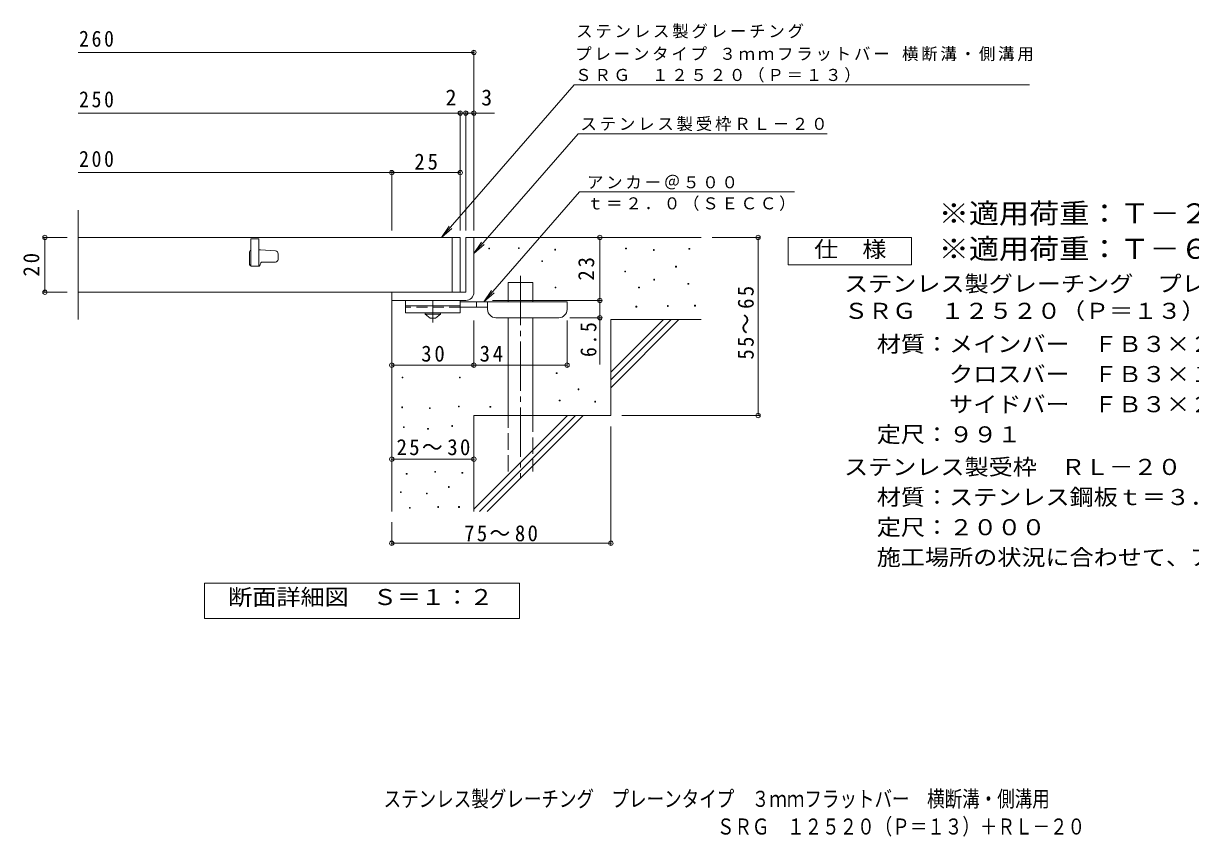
# Model space of a CAD drawing. Units: millimetres on the paper, enlarged 10 times, with parts at other scales. Extents: x -1516 to 1686, y -1372 to 1153.
# Drawn here: x -1516 to 615, y -1372 to 113 of the extents above; entities that cross this region are included whole.
import ezdxf
from ezdxf.enums import TextEntityAlignment as Align

# ---------------------------------------------------------------- set-up
doc = ezdxf.new("R2010")
doc.units = ezdxf.units.MM
doc.header["$LTSCALE"] = 10
doc.header["$PDMODE"] = 32
doc.header["$PDSIZE"] = 8
for name, pattern in [('CHAIN1', [8, 5, -1, 1, -1]), ('CHAIN2', [12, 9, -1, 1, -1]), ('DASHED2', [3, 2, -1]), ('DASHED3', [4, 3, -1])]:
    doc.linetypes.add(name, pattern=pattern)
for name, color, linetype, lineweight in [('D-0', 7, 'Continuous', 9), ('D-1', 2, 'Continuous', 9), ('D-2', 3, 'Continuous', 9), ('D-4', 7, 'Continuous', 9), ('D-5', 7, 'Continuous', 9), ('D-6', 6, 'Continuous', 9), ('D-9', 4, 'Continuous', 9)]:
    doc.layers.add(name, color=color, linetype=linetype, lineweight=lineweight)
doc.layers.add('F-5_F-5ﾚｲﾔ', color=2, linetype='Continuous')
doc.styles.add('ＭＳ ゴシック', font='')
doc.styles.get('ＭＳ ゴシック').set_extended_font_data('MS Gothic')

msp = doc.modelspace()

# ---------------------------------------------------------------- linework, layer by layer
at = {"layer": 'D-0'}
for points in [[(-665.91, -299.29), (-665.91, -297.79), (-664.41, -297.79), (-664.41, -299.29)], [(-611.77, -298.61), (-611.77, -297.11), (-610.27, -297.11), (-610.27, -298.61)], [(-416.19, -299.29), (-416.19, -297.79), (-414.69, -297.79), (-414.69, -299.29)], [(-545.45, -301.32), (-545.45, -299.82), (-543.95, -299.82), (-543.95, -301.32)], [(-365.44, -302), (-365.44, -300.5), (-363.94, -300.5), (-363.94, -302)], [(-300.47, -299.97), (-300.47, -298.47), (-298.97, -298.47), (-298.97, -299.97)], [(-569.14, -322.3), (-569.14, -320.8), (-567.64, -320.8), (-567.64, -322.3)], [(-417.55, -341.25), (-417.55, -339.75), (-416.05, -339.75), (-416.05, -341.25)], [(-324.83, -332.45), (-324.83, -330.95), (-323.33, -330.95), (-323.33, -332.45)], [(-364.76, -356.14), (-364.76, -354.64), (-363.26, -354.64), (-363.26, -356.14)], [(-302.5, -363.58), (-302.5, -362.08), (-301, -362.08), (-301, -363.58)], [(-544.78, -370.35), (-544.78, -368.85), (-543.28, -368.85), (-543.28, -370.35)], [(-392.51, -370.35), (-392.51, -368.85), (-391.01, -368.85), (-391.01, -370.35)], [(-397.24, -405.54), (-397.24, -404.04), (-395.74, -404.04), (-395.74, -405.54)], [(-339.72, -404.19), (-339.72, -402.69), (-338.22, -402.69), (-338.22, -404.19)], [(-290.32, -403.51), (-290.32, -402.01), (-288.82, -402.01), (-288.82, -403.51)], [(-542.74, -526.68), (-542.74, -525.18), (-541.24, -525.18), (-541.24, -526.68)], [(-824.06, -534.88), (-824.06, -533.38), (-822.56, -533.38), (-822.56, -534.88)], [(-719.38, -534.88), (-719.38, -533.38), (-717.88, -533.38), (-717.88, -534.88)], [(-537.33, -576.76), (-537.33, -575.26), (-535.83, -575.26), (-535.83, -576.76)], [(-502.82, -556.45), (-502.82, -554.95), (-501.32, -554.95), (-501.32, -556.45)], [(-824.82, -589.32), (-824.82, -587.82), (-823.32, -587.82), (-823.32, -589.32)], [(-774.19, -590.84), (-774.19, -589.34), (-772.69, -589.34), (-772.69, -590.84)], [(-721.28, -587.8), (-721.28, -586.3), (-719.78, -586.3), (-719.78, -587.8)], [(-663.87, -588.28), (-663.87, -586.77), (-662.37, -586.77), (-662.37, -588.28)], [(-472.36, -578.79), (-472.36, -577.29), (-470.86, -577.29), (-470.86, -578.79)], [(-821.78, -625.48), (-821.78, -623.98), (-820.28, -623.98), (-820.28, -625.48)], [(-777.62, -628.53), (-777.62, -627.03), (-776.12, -627.03), (-776.12, -628.53)], [(-733.46, -623.2), (-733.46, -621.7), (-731.96, -621.7), (-731.96, -623.2)], [(-816.45, -710.75), (-816.45, -709.25), (-814.95, -709.25), (-814.95, -710.75)], [(-764.68, -706.95), (-764.68, -705.45), (-763.18, -705.45), (-763.18, -706.95)], [(-714.81, -708.85), (-714.81, -707.35), (-713.31, -707.35), (-713.31, -708.85)], [(-827.11, -744.25), (-827.11, -742.75), (-825.61, -742.75), (-825.61, -744.25)], [(-779.9, -746.54), (-779.9, -745.04), (-778.4, -745.04), (-778.4, -746.54)], [(-739.55, -734.74), (-739.55, -733.23), (-738.05, -733.23), (-738.05, -734.74)], [(-810.74, -772.8), (-810.74, -771.3), (-809.24, -771.3), (-809.24, -772.8)], [(-758.97, -771.28), (-758.97, -769.78), (-757.47, -769.78), (-757.47, -771.28)], [(-720.9, -771.28), (-720.9, -769.78), (-719.4, -769.78), (-719.4, -771.28)]]:
    msp.add_lwpolyline(points, close=True, dxfattribs=at)
at = {"layer": 'D-1'}
for p, q in [((-708.04, -278.34), (-708.04, -378.34)), ((-708.04, -278.34), (-693.04, -278.34)), ((-693.04, -378.34), (-693.04, -278.34)), ((-708.04, -378.34), (-843.04, -378.34)), ((-843.04, -393.34), (-843.04, -378.34)), ((-843.04, -393.34), (-713.04, -393.34)), ((-713.04, -393.34), (-708.04, -393.34))]:
    msp.add_line(p, q, dxfattribs=at)
msp.add_arc((-708.04, -378.34), 15, 270, 0, dxfattribs=at)
at = {"layer": 'D-2'}
for p, q in [((-1415.71, -428.34), (-1415.71, -228.34)), ((-718.04, -278.34), (-1415.71, -278.34)), ((-1085.54, -280.84), (-1100.54, -280.84)), ((-1100.54, -280.84), (-1100.54, -330.84)), ((-1085.54, -280.84), (-1085.54, -330.84)), ((-733.04, -278.34), (-733.04, -378.34)), ((-718.04, -278.34), (-718.04, -378.34)), ((-1103.04, -305.84), (-1103.04, -325.84)), ((-1083.23, -300.84), (-1085.54, -300.84)), ((-1082.85, -300.86), (-1055.15, -302.99)), ((-1050.54, -318.34), (-1050.54, -307.97)), ((-1100.54, -330.84), (-1085.54, -330.84)), ((-1079.29, -323.34), (-1055.54, -323.34)), ((-1415.71, -378.34), (-718.04, -378.34))]:
    msp.add_line(p, q, dxfattribs=at)
for centre, radius, start, end in [((-1098.04, -305.84), 5, 120.00092, 180), ((-1083.23, -305.84), 5, 85.60146, 90), ((-1055.54, -318.34), 5, 270, 0), ((-1055.54, -307.97), 5, 0, 85.60141), ((-1098.04, -325.84), 5, 180, 270), ((-1086.79, -327.09), 3.75, 270, 0), ((-1079.29, -327.09), 3.75, 90, 180)]:
    msp.add_arc(centre, radius, start, end, dxfattribs=at)
at = {"layer": 'D-4'}
for p, q in [((-1415.71, 59.52), (-693.04, 59.52)), ((-693.04, -265.39), (-693.04, 62.53)), ((-1415.71, -51.17), (-718.04, -51.17)), ((-718.04, -265.39), (-718.04, -48.17)), ((-718.04, -51.17), (-713.04, -51.17)), ((-713.04, -51.17), (-655.38, -51.17)), ((-708.04, -265.39), (-708.04, -48.17)), ((-1415.71, -159.92), (-843.04, -159.92)), ((-843.04, -265.39), (-843.04, -156.92)), ((-843.04, -159.92), (-718.04, -159.92)), ((-1479.11, -278.34), (-1435.71, -278.34)), ((-1476.11, -278.34), (-1476.11, -378.34)), ((-463.07, -393.34), (-463.07, -278.34)), ((-171.28, -278.34), (-258.04, -278.34)), ((-174.28, -278.34), (-174.28, -603.34)), ((-1479.11, -378.34), (-1435.71, -378.34)), ((-659.03, -393.34), (-460.07, -393.34)), ((-463.07, -393.34), (-463.07, -510.09)), ((-460.07, -424.84), (-518.03, -424.84)), ((-693.03, -514.44), (-693.03, -429.84)), ((-523.03, -514.44), (-523.03, -429.84)), ((-171.28, -603.34), (-423.04, -603.34)), ((-443.04, -839.69), (-443.04, -623.34)), ((-843.04, -683.1), (-693.04, -683.1)), ((-843.04, -839.69), (-843.04, -798.34)), ((-843.04, -836.69), (-443.04, -836.69))]:
    msp.add_line(p, q, dxfattribs=at)
msp.add_lwpolyline([(-843.03, -511.44), (-693.03, -511.44), (-523.03, -511.44)], dxfattribs=at)
for p in [(-693.04, 59.52), (-718.04, -51.17), (-708.04, -51.17), (-693.04, -51.17), (-843.04, -159.92), (-718.04, -159.92), (-1476.11, -278.34), (-463.07, -278.34), (-174.28, -278.34), (-1476.11, -378.34), (-463.07, -393.34), (-463.07, -424.84), (-843.03, -511.44), (-693.03, -511.44), (-523.03, -511.44), (-174.28, -603.34), (-843.04, -683.1), (-693.04, -683.1), (-843.04, -836.69), (-443.04, -836.69)]:
    msp.add_point(p, dxfattribs=at)
at = {"layer": 'D-5'}
for p, q in [((-509.78, 0.28), (321.52, 0.28)), ((-502.95, -89.1), (-48.35, -89.1)), ((-500.37, -195.29), (-674.92, -395.84)), ((-500.37, -195.29), (-108.09, -195.29)), ((-752.28, -278.34), (-733.54, -261.79)), ((-693.04, -307.51), (-679.23, -286.67)), ((-674.92, -395.84), (-661.11, -375)), ((-674.92, -395.84), (-656.19, -379.29))]:
    msp.add_line(p, q, dxfattribs=at)
for points in [[(-509.78, 0.28), (-752.28, -278.34), (-738.46, -257.5)], [(-502.95, -89.1), (-693.04, -307.51), (-674.31, -290.95)]]:
    msp.add_lwpolyline(points, dxfattribs=at)
for points in [[(-119.47, -328.34), (-119.47, -278.34), (105.53, -278.34), (105.53, -328.34)], [(-1185.03, -974.28), (-1185.03, -909.28), (-610.03, -909.28), (-610.03, -974.28)]]:
    msp.add_lwpolyline(points, close=True, dxfattribs=at)
at = {"layer": 'D-6'}
for p, q in [((-693.04, -278.34), (-278.04, -278.34)), ((-630.75, -395.84), (-630.75, -360.84)), ((-630.75, -360.84), (-585.75, -360.84)), ((-585.75, -395.84), (-585.75, -360.84)), ((-843.04, -393.34), (-843.04, -778.34)), ((-630.75, -603.34), (-630.75, -424.84)), ((-585.75, -603.34), (-585.75, -424.84)), ((-443.04, -524.35), (-347.03, -428.34)), ((-443.04, -428.34), (-278.04, -428.34)), ((-443.04, -538.49), (-332.89, -428.34)), ((-443.04, -428.34), (-443.04, -603.34)), ((-443.04, -552.63), (-318.75, -428.34)), ((-693.04, -603.34), (-693.04, -778.34)), ((-693.04, -603.34), (-443.04, -603.34)), ((-693.04, -774.35), (-522.03, -603.34)), ((-682.89, -778.34), (-507.89, -603.34)), ((-668.75, -778.34), (-493.75, -603.34))]:
    msp.add_line(p, q, dxfattribs=at)
at = {"layer": 'D-6', "linetype": 'CHAIN2'}
msp.add_line((-608.25, -348.53), (-608.25, -716.67), dxfattribs=at)
at = {"layer": 'D-6', "linetype": 'DASHED3'}
for p, q in [((-630.75, -705.84), (-630.75, -603.34)), ((-585.75, -603.34), (-585.75, -705.84))]:
    msp.add_line(p, q, dxfattribs=at)
at = {"layer": 'D-9', "color": 3}
for p, q in [((-818.03, -393.34), (-818.03, -415.84)), ((-718.03, -393.34), (-818.03, -393.34)), ((-718.03, -403.34), (-818.03, -403.34)), ((-718.03, -393.34), (-718.03, -415.84)), ((-718.03, -415.84), (-818.03, -415.84))]:
    msp.add_line(p, q, dxfattribs=at)
at = {"layer": 'D-9', "linetype": 'CHAIN1'}
msp.add_line((-768.03, -433.58), (-768.03, -393.34), dxfattribs=at)
at = {"layer": 'D-9'}
for p, q in [((-523.03, -395.84), (-718.03, -395.84)), ((-688.03, -405.84), (-688.03, -395.84)), ((-668.03, -409.84), (-668.03, -395.84)), ((-523.03, -409.84), (-523.03, -395.84)), ((-668, -405.84), (-718.03, -405.84)), ((-653.03, -424.84), (-538.03, -424.84))]:
    msp.add_line(p, q, dxfattribs=at)
at = {"layer": 'D-9', "color": 3, "linetype": 'DASHED2'}
msp.add_line((-718.03, -405.84), (-818.03, -405.84), dxfattribs=at)
at = {"layer": 'D-9', "color": 2}
for p, q in [((-781.78, -418.34), (-781.78, -415.84)), ((-781.78, -418.34), (-773.03, -425.84)), ((-781.78, -418.34), (-754.28, -418.34)), ((-773.03, -425.84), (-763.03, -425.84)), ((-763.03, -425.84), (-754.28, -418.34)), ((-754.28, -418.34), (-754.28, -415.84))]:
    msp.add_line(p, q, dxfattribs=at)
at = {"layer": 'D-9'}
for centre, start, end in [((-653.03, -409.84), 180, 270), ((-538.03, -409.84), 270, 0)]:
    msp.add_arc(centre, 15, start, end, dxfattribs=at)

# ---------------------------------------------------------------- texts
at = {"layer": 'D-4', "color": 2, "style": 'ＭＳ ゴシック'}
for s, p in [('2', (-744.88, -46.17)), ('3', (-679.74, -46.17))]:
    msp.add_text(s, height=29.33, dxfattribs=at).set_placement(p, align=Align.BOTTOM_LEFT)
at = {"layer": 'D-4', "color": 2, "char_height": 29.33, "attachment_point": 7, "style": 'ＭＳ ゴシック'}
for s, insert in [('\\T1.27;\\W0.9;260', (-1413.84, 69.52)), ('\\T1.27;\\W0.9;250', (-1413.84, -41.17)), ('\\T1.27;\\W0.9;200', (-1413.84, -149.92)), ('\\T1.27;\\W0.95;25', (-801.79, -154.92)), ('\\T1.27;\\W0.95;30', (-789.28, -505.44)), ('\\T1.27;\\W0.95;34', (-682.66, -505.44)), ('\\T1.22;\\W0.95;25～30', (-834.29, -676.19)), ('\\T1.22;\\W0.95;75～80', (-710.91, -833.42))]:
    msp.add_mtext(s, dxfattribs=dict(at, insert=insert))
at = {"layer": 'D-4', "color": 2, "char_height": 29.33, "attachment_point": 7, "rotation": 90, "style": 'ＭＳ ゴシック'}
for s, insert in [('\\T1.27;\\W0.95;20', (-1486.11, -349.59)), ('\\T1.27;\\W0.95;23', (-473.07, -357.09)), ('\\T1.22;\\W0.95;55～65', (-181.88, -501.35)), ('\\T1.27;\\W0.9;6.5', (-469.07, -496.54))]:
    msp.add_mtext(s, dxfattribs=dict(at, insert=insert))
at = {"layer": 'D-5', "color": 3, "style": 'ＭＳ ゴシック', "width": 1.1}
for s, p in [('※適用荷重：Ｔ－２（横断溝用）', (155.53, -263.66)), ('※適用荷重：Ｔ－６（側溝用）', (155.53, -328.34))]:
    msp.add_text(s, height=36.66, dxfattribs=at).set_placement(p, align=Align.BOTTOM_LEFT)
at = {"layer": 'D-5', "color": 2, "style": 'ＭＳ ゴシック', "width": 1.1}
for s, p in [('仕\u3000様', (-71.97, -323.34)), ('ステンレス製グレーチング\u3000プレーンタイプ\u3000３ｍｍフラットバー\u3000横断溝・側溝用', (-17.38, -386.26)), ('ＳＲＧ\u3000１２５２０（Ｐ＝１３）', (-17.38, -435.72)), ('材質：メインバー\u3000ＦＢ３×２０（ＳＵＳ３０４）', (42.33, -496.26)), ('\u3000\u3000\u3000クロスバー\u3000ＦＢ３×１０（ＳＵＳ３０４）', (42.33, -551.26)), ('\u3000\u3000\u3000サイドバー\u3000ＦＢ３×２０（ＳＵＳ３０４）', (42.33, -606.26)), ('定尺：９９１', (42.33, -661.26)), ('ステンレス製受枠\u3000ＲＬ－２０', (-17.38, -720.73)), ('材質：ステンレス鋼板ｔ＝３．０（ＳＵＳ３０４）', (42.33, -775.74)), ('定尺：２０００', (42.33, -830.73)), ('施工場所の状況に合わせて、アンカーをプライヤー等で折り曲げてご使用ください。', (42.33, -885.73)), ('断面詳細図\u3000Ｓ＝１：２', (-1141.61, -958.31))]:
    msp.add_text(s, height=29.33, dxfattribs=at).set_placement(p, align=Align.BOTTOM_LEFT)
at = {"layer": 'D-5', "char_height": 21.99, "attachment_point": 7, "style": 'ＭＳ ゴシック'}
for s, insert in [('\\T1.17;ステンレス製グレーチング', (-506.46, 84.95)), ('\\T1.17;プレーンタイプ\\~３ｍｍフラットバー\\~横断溝・側溝用', (-508.02, 43.29)), ('\\T1.17;ＳＲＧ\u3000１２５２０（Ｐ＝１３）', (-508.23, 4.48)), ('\\T1.17;ステンレス製受枠ＲＬ－２０', (-498.56, -84.34)), ('\\T1.17;アンカー＠５００', (-486.73, -190.63)), ('\\T1.17;ｔ＝２．０（ＳＥＣＣ）', (-486.73, -229.95))]:
    msp.add_mtext(s, dxfattribs=dict(at, insert=insert))
at = {"layer": 'F-5_F-5ﾚｲﾔ', "style": 'ＭＳ ゴシック', "width": 0.8}
for s, p in [('ステンレス製グレーチング\u3000プレーンタイプ\u3000３ｍｍフラットバー\u3000横断溝・側溝用', (-857.9, -1326.74)), ('ＳＲＧ\u3000１２５２０（Ｐ＝１３）＋ＲＬ－２０', (-249.42, -1377.25))]:
    msp.add_text(s, height=29.33, dxfattribs=at).set_placement(p, align=Align.BOTTOM_LEFT)

doc.saveas('drawing.dxf')
